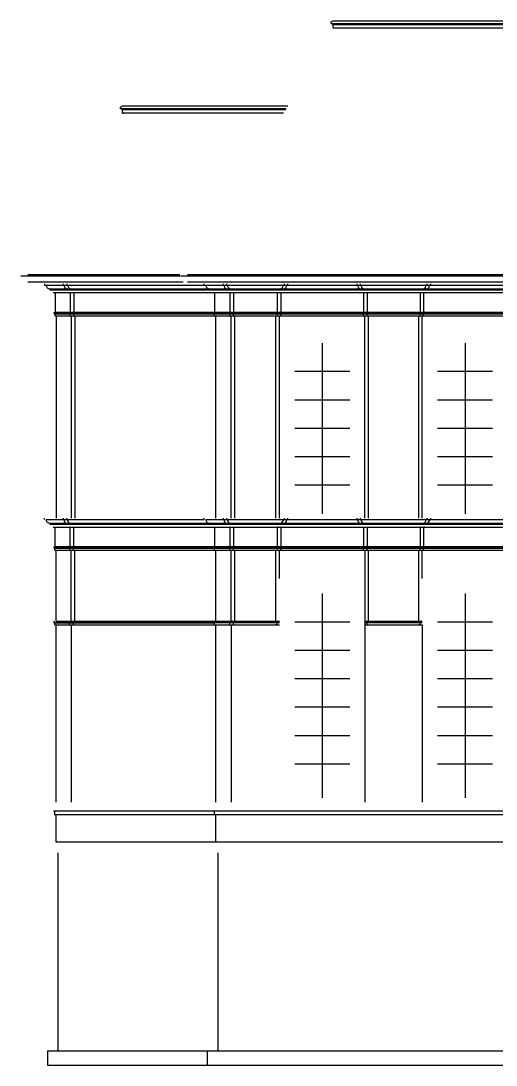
# Model space of a CAD drawing. Header units: metres. Extents: x 16221 to 17717, y -106 to 576.
# Drawn here: x 16221 to 16489, y -106 to 482 of the extents above; entities that cross this region are included whole.
import ezdxf

# ---------------------------------------------------------------- set-up
doc = ezdxf.new("R2010")
doc.units = ezdxf.units.M

msp = doc.modelspace()

# ---------------------------------------------------------------- linework, layer by layer
for p, q in [((16395.97, 481.51), (16397.07, 482.06)), ((16396.23, 480.56), (16515.19, 480.56)), ((16397.07, 480.06), (16396.69, 480.06)), ((16397.07, 482.06), (16515.19, 482.06)), ((16397.07, 478.06), (16397.07, 480.06)), ((16397.07, 480.06), (16515.19, 480.06)), ((16397.07, 478.06), (16397.82, 478.06)), ((16397.07, 478.06), (16515.19, 478.06)), ((16277.27, 433.51), (16278.37, 434.06)), ((16370.62, 432.56), (16277.52, 432.56)), ((16278.37, 432.06), (16277.99, 432.06)), ((16371.52, 434.06), (16278.36, 434.06)), ((16369.12, 430.06), (16278.36, 430.06)), ((16370.32, 432.06), (16278.37, 432.06)), ((16278.37, 430.06), (16278.37, 432.06)), ((16278.37, 430.06), (16279.12, 430.06)), ((16310.61, 338.31), (16221.11, 338.31)), ((16310.61, 339.06), (16225.11, 339.06)), ((16496.61, 338.31), (16311.02, 338.31)), ((16501.12, 339.06), (16315.02, 339.06)), ((16312.62, 334.92), (16225.11, 334.92)), ((16234.36, 333.31), (16235.37, 333.31)), ((16234.37, 334.06), (16234.37, 333.31)), ((16235.37, 333.31), (16510.37, 333.31, -12.25)), ((16237.49, 331.18), (16237.49, 330.68)), ((16237.49, 331.18), (16327.49, 331.18)), ((16237.49, 330.68), (16327.49, 330.68)), ((16244.99, 334.06), (16244.99, 333.31)), ((16244.99, 333.31), (16245.49, 333.31)), ((16246.99, 334.06), (16246.99, 333.31)), ((16246.99, 333.31), (16247.49, 333.31)), ((16246.99, 331.18), (16246.99, 330.68)), ((16248.99, 331.18), (16248.99, 330.68)), ((16498.62, 334.92), (16315.02, 334.92)), ((16324.27, 334.06), (16324.27, 333.31)), ((16324.27, 333.31), (16325.27, 333.31)), ((16325.27, 333.31), (16510.37, 333.31)), ((16327.4, 331.18), (16327.4, 330.68)), ((16327.4, 331.18), (16510.14, 331.18)), ((16327.44, 330.68), (16510.14, 330.68)), ((16335.02, 334.06), (16335.02, 333.31)), ((16335.02, 333.31), (16335.52, 333.31)), ((16337.02, 334.06), (16337.02, 333.31)), ((16337.02, 333.31), (16337.52, 333.31)), ((16337.02, 331.18), (16337.02, 330.68)), ((16339.02, 331.18), (16339.02, 330.68)), ((16367.39, 331.18), (16367.39, 330.68)), ((16369.4, 333.31), (16368.9, 333.31)), ((16369.39, 331.18), (16369.39, 330.68)), ((16369.4, 334.06), (16369.4, 333.31)), ((16371.4, 333.31), (16370.9, 333.31)), ((16371.4, 334.06), (16371.4, 333.31)), ((16410.33, 334.06), (16410.33, 333.31)), ((16410.33, 333.31), (16410.83, 333.31)), ((16412.33, 334.06), (16412.33, 333.31)), ((16412.33, 333.31), (16412.83, 333.31)), ((16412.34, 331.18), (16412.34, 330.68)), ((16414.34, 331.18), (16414.34, 330.68)), ((16447.89, 331.18), (16447.89, 330.68)), ((16449.9, 333.31), (16449.4, 333.31)), ((16449.89, 331.18), (16449.89, 330.68)), ((16449.9, 334.06), (16449.9, 333.31)), ((16451.9, 333.31), (16451.4, 333.31)), ((16451.9, 334.06), (16451.9, 333.31)), ((16239.36, 329.06), (16240.37, 329.06)), ((16240.37, 329.06), (16240.37, 318.06)), ((16240.37, 329.06), (16330.37, 329.06)), ((16248.37, 329.06), (16248.87, 329.06)), ((16248.87, 329.06), (16248.87, 318.06)), ((16250.37, 329.06), (16250.87, 329.06)), ((16250.87, 329.06), (16250.87, 318.06)), ((16329.27, 329.06), (16330.27, 329.06)), ((16330.27, 329.06), (16330.27, 318.06)), ((16330.27, 329.06), (16510.14, 329.06)), ((16338.9, 329.06), (16338.9, 318.06)), ((16340.9, 329.06), (16340.9, 318.06)), ((16365.52, 329.06), (16365.52, 318.06)), ((16367.52, 329.06), (16367.52, 318.06)), ((16414.21, 329.06), (16414.21, 318.06)), ((16416.21, 329.06), (16416.21, 318.06)), ((16446.02, 329.06), (16446.02, 318.06)), ((16448.02, 329.06), (16448.02, 318.06)), ((16239.82, 317.78), (16240.36, 318.06)), ((16240.36, 318.06), (16331.12, 318.06)), ((16248.32, 317.78), (16248.87, 318.06)), ((16250.32, 317.78), (16250.87, 318.06)), ((16329.72, 317.78), (16330.27, 318.06)), ((16330.27, 318.06), (16510.13, 318.06)), ((16338.35, 317.78), (16338.9, 318.06)), ((16340.35, 317.78), (16340.9, 318.06)), ((16366.07, 317.78), (16365.52, 318.06)), ((16368.07, 317.78), (16367.52, 318.06)), ((16413.66, 317.78), (16414.21, 318.06)), ((16415.66, 317.78), (16416.21, 318.06)), ((16446.57, 317.78), (16446.02, 318.06)), ((16448.57, 317.78), (16448.02, 318.06)), ((16239.93, 317.31), (16331.12, 317.31)), ((16240.18, 317.06, 0.41), (16240.37, 317.06, 0.41)), ((16240.18, 317.06, 0.34), (16331.12, 317.06, -1.13)), ((16240.36, 316.06), (16331.12, 316.06)), ((16240.37, 316.06), (16240.37, 317.06)), ((16240.37, 316.06), (16241.11, 316.06)), ((16241.11, 202.06), (16241.11, 316.06)), ((16248.87, 317.06), (16248.68, 317.06)), ((16248.87, 316.06), (16248.87, 317.06)), ((16248.87, 316.06), (16249.62, 316.06)), ((16249.62, 202.06), (16249.62, 316.06)), ((16250.87, 317.06), (16250.68, 317.06)), ((16250.87, 316.06), (16250.87, 317.06)), ((16250.87, 316.06), (16251.62, 316.06)), ((16251.62, 202.06), (16251.62, 316.06)), ((16329.85, 317.31, 0.41), (16510.13, 317.31, 0.41)), ((16330.08, 317.06, 0.41), (16510.13, 317.06, 0.41)), ((16330.27, 316.06), (16330.27, 317.06)), ((16330.27, 316.06, 0.41), (16510.13, 316.06, 0.41)), ((16331.02, 202.06), (16331.02, 316.06)), ((16338.9, 316.06), (16338.9, 317.06)), ((16339.65, 202.06), (16339.65, 316.06)), ((16340.9, 316.06), (16340.9, 317.06)), ((16341.65, 202.06), (16341.65, 316.06)), ((16364.77, 202.06), (16364.77, 316.06)), ((16365.52, 316.06), (16365.52, 317.06)), ((16366.77, 202.06), (16366.77, 316.06)), ((16367.52, 316.06), (16367.52, 317.06)), ((16414.21, 316.06), (16414.21, 317.06)), ((16414.96, 202.06), (16414.96, 316.06)), ((16416.21, 316.06), (16416.21, 317.06)), ((16416.96, 202.06), (16416.96, 316.06)), ((16445.27, 202.06), (16445.27, 316.06)), ((16446.02, 316.06), (16446.02, 317.06)), ((16447.27, 202.06), (16447.27, 316.06)), ((16448.02, 316.06), (16448.02, 317.06)), ((16390.86, 300.56), (16390.86, 204.56)), ((16471.36, 300.56), (16471.36, 204.56)), ((16406.36, 284.56), (16375.36, 284.56)), ((16486.86, 284.56), (16455.86, 284.56)), ((16406.36, 268.56), (16375.36, 268.56)), ((16486.86, 268.56), (16455.86, 268.56)), ((16406.36, 252.56), (16375.36, 252.56)), ((16486.86, 252.56), (16455.86, 252.56)), ((16406.36, 236.56), (16375.36, 236.56)), ((16486.86, 236.56), (16455.86, 236.56)), ((16406.36, 220.56), (16375.36, 220.56)), ((16486.86, 220.56), (16455.86, 220.56)), ((16234.27, 202.06), (16234.27, 201.31)), ((16235.27, 201.31), (16324.31, 201.31)), ((16244.89, 202.06), (16244.89, 201.31)), ((16244.89, 201.31), (16245.39, 201.31)), ((16246.89, 202.06), (16246.89, 201.31)), ((16246.89, 201.31), (16247.39, 201.31)), ((16324.27, 202.06), (16324.27, 201.31)), ((16325.27, 201.31), (16510.37, 201.31)), ((16335.02, 202.06), (16335.02, 201.31)), ((16335.02, 201.31), (16335.52, 201.31)), ((16337.02, 202.06), (16337.02, 201.31)), ((16337.02, 201.31), (16337.52, 201.31)), ((16369.39, 202.06), (16369.39, 201.31)), ((16371.39, 202.06), (16371.39, 201.31)), ((16410.33, 202.06), (16410.33, 201.31)), ((16412.33, 202.06), (16412.33, 201.31)), ((16449.89, 202.06), (16449.89, 201.31)), ((16451.89, 202.06), (16451.89, 201.31)), ((16237.4, 199.18), (16237.4, 198.68)), ((16237.4, 199.18), (16513.48, 199.18)), ((16237.4, 198.68), (16513.49, 198.68)), ((16239.27, 197.06), (16240.27, 197.06)), ((16240.27, 197.06), (16240.27, 186.06)), ((16240.27, 197.06), (16329.27, 197.06)), ((16246.9, 199.18), (16246.9, 198.68)), ((16248.27, 197.06), (16248.77, 197.06)), ((16248.77, 197.06), (16248.77, 186.06)), ((16248.9, 199.18), (16248.9, 198.68)), ((16250.27, 197.06), (16250.77, 197.06)), ((16250.77, 197.06), (16250.77, 186.06)), ((16327.4, 199.18), (16327.4, 198.68)), ((16329.27, 197.06), (16330.27, 197.06)), ((16330.27, 197.06), (16330.27, 186.06)), ((16330.27, 197.06), (16515.37, 197.06)), ((16337.02, 199.18), (16337.02, 198.68)), ((16338.4, 197.06), (16338.9, 197.06)), ((16338.9, 197.06), (16338.9, 186.06)), ((16339.02, 199.18), (16339.02, 198.68)), ((16340.4, 197.06), (16340.9, 197.06)), ((16340.9, 197.06), (16340.9, 186.06)), ((16365.52, 197.06), (16365.52, 186.06)), ((16366.02, 197.06), (16365.52, 197.06)), ((16367.39, 199.18), (16367.39, 198.68)), ((16367.52, 197.06), (16367.52, 186.06)), ((16368.02, 197.06), (16367.52, 197.06)), ((16369.39, 199.18), (16369.39, 198.68)), ((16412.34, 199.18), (16412.34, 198.68)), ((16413.71, 197.06), (16414.21, 197.06)), ((16414.21, 197.06), (16414.21, 186.06)), ((16414.34, 199.18), (16414.34, 198.68)), ((16415.71, 197.06), (16416.21, 197.06)), ((16416.21, 197.06), (16416.21, 186.06)), ((16446.02, 197.06), (16446.02, 186.06)), ((16446.52, 197.06), (16446.02, 197.06)), ((16447.89, 199.18), (16447.89, 198.68)), ((16448.02, 197.06), (16448.02, 186.06)), ((16448.52, 197.06), (16448.02, 197.06)), ((16449.89, 199.18), (16449.89, 198.68)), ((16239.72, 185.78), (16240.27, 186.06)), ((16239.83, 185.31), (16515.93, 185.31)), ((16240.08, 185.06, 0.34), (16330.08, 185.06, -1.12)), ((16240.27, 186.06), (16516.37, 186.06)), ((16240.27, 184.06), (16240.27, 185.06)), ((16240.27, 184.06), (16517.12, 184.06)), ((16241.02, 144.06), (16241.02, 184.06)), ((16248.22, 185.78), (16248.77, 186.06)), ((16248.77, 185.06), (16248.58, 185.06)), ((16248.77, 184.06), (16248.77, 185.06)), ((16248.77, 184.06), (16249.52, 184.06)), ((16249.52, 144.06), (16249.52, 184.06)), ((16250.22, 185.78), (16250.77, 186.06)), ((16250.77, 185.06), (16250.58, 185.06)), ((16250.77, 184.06), (16250.77, 185.06)), ((16250.77, 184.06), (16251.52, 184.06)), ((16251.52, 144.06), (16251.52, 184.06)), ((16329.72, 185.78), (16330.27, 186.06)), ((16330.08, 185.06, 0.34), (16516.18, 185.06, -2.67)), ((16330.27, 184.06), (16330.27, 185.06)), ((16331.02, 144.06), (16331.02, 184.06)), ((16338.35, 185.78), (16338.9, 186.06)), ((16338.9, 185.06), (16338.71, 185.06)), ((16338.9, 184.06), (16338.9, 185.06)), ((16338.9, 184.06), (16339.65, 184.06)), ((16339.65, 144.06), (16339.65, 184.06)), ((16340.35, 185.78), (16340.9, 186.06)), ((16340.9, 185.06), (16340.71, 185.06)), ((16340.9, 184.06), (16340.9, 185.06)), ((16340.9, 184.06), (16341.65, 184.06)), ((16341.65, 144.06), (16341.65, 184.06)), ((16364.77, 144.06), (16364.77, 184.06)), ((16366.07, 185.78), (16365.52, 186.06)), ((16365.52, 184.06), (16365.52, 185.06)), ((16366.77, 168.15), (16366.77, 184.06)), ((16368.07, 185.78), (16367.52, 186.06)), ((16367.52, 184.06), (16367.52, 185.06)), ((16413.66, 185.78), (16414.21, 186.06)), ((16414.21, 184.06), (16414.21, 185.06)), ((16414.96, 184.06), (16414.96, 42.06)), ((16415.66, 185.78), (16416.21, 186.06)), ((16416.21, 184.06), (16416.21, 185.06)), ((16416.96, 144.06), (16416.96, 184.06)), ((16445.27, 144.06), (16445.27, 184.06)), ((16446.57, 185.78), (16446.02, 186.06)), ((16446.02, 184.06), (16446.02, 185.06)), ((16447.27, 168.15), (16447.27, 184.06)), ((16448.57, 185.78), (16448.02, 186.06)), ((16448.02, 184.06), (16448.02, 185.06)), ((16390.86, 159.56), (16390.86, 44.56)), ((16471.36, 159.56), (16471.36, 44.56)), ((16239.72, 143.78), (16240.27, 144.06)), ((16239.83, 143.31), (16366.77, 143.31)), ((16240.27, 143.06), (16240.08, 143.06)), ((16240.08, 143.06, 0.34), (16330.08, 143.06, -1.12)), ((16240.27, 142.06), (16240.27, 143.06)), ((16240.27, 142.06), (16366.77, 142.06)), ((16241.02, 144.06), (16366.77, 144.06)), ((16241.02, 42.06), (16241.02, 142.06)), ((16248.22, 143.78), (16248.77, 144.06)), ((16248.77, 143.06), (16248.58, 143.06)), ((16248.77, 142.06), (16248.77, 143.06)), ((16249.52, 142.06), (16249.52, 42.06)), ((16250.22, 143.78), (16250.77, 144.06)), ((16250.77, 143.06), (16250.58, 143.06)), ((16250.77, 142.06), (16250.77, 143.06)), ((16250.77, 142.06), (16251.52, 142.06)), ((16329.72, 143.78), (16330.27, 144.06)), ((16330.27, 143.06), (16330.08, 143.06)), ((16330.27, 142.06), (16330.27, 143.06)), ((16331.02, 42.06), (16331.02, 142.06)), ((16338.35, 143.78), (16338.9, 144.06)), ((16338.9, 143.06), (16338.71, 143.06)), ((16338.9, 142.06), (16338.9, 143.06)), ((16339.65, 142.06), (16339.65, 42.06)), ((16340.35, 143.78), (16340.9, 144.06)), ((16340.9, 143.06), (16340.71, 143.06)), ((16340.9, 142.06), (16340.9, 143.06)), ((16340.9, 142.06), (16341.65, 142.06)), ((16365.52, 142.06), (16364.77, 142.06)), ((16366.07, 143.78), (16365.52, 144.06)), ((16365.52, 142.06), (16365.52, 143.06)), ((16365.52, 143.06), (16365.71, 143.06)), ((16406.36, 143.56), (16375.36, 143.56)), ((16414.96, 144.06), (16447.27, 144.06)), ((16414.96, 143.31), (16447.27, 143.31)), ((16414.96, 142.06), (16447.27, 142.06)), ((16415.66, 143.78), (16416.21, 144.06)), ((16416.21, 143.06), (16416.02, 143.06)), ((16416.21, 142.06), (16416.21, 143.06)), ((16416.21, 142.06), (16416.96, 142.06)), ((16446.02, 142.06), (16445.27, 142.06)), ((16446.56, 143.78), (16446.02, 144.06)), ((16446.02, 143.06), (16446.21, 143.06)), ((16446.02, 142.06), (16446.02, 143.06)), ((16447.27, 142.06), (16447.27, 42.06)), ((16486.86, 143.56), (16455.86, 143.56)), ((16406.36, 127.56), (16375.36, 127.56)), ((16486.86, 127.56), (16455.86, 127.56)), ((16406.36, 111.56), (16375.36, 111.56)), ((16486.86, 111.56), (16455.86, 111.56)), ((16406.36, 95.56), (16375.36, 95.56)), ((16486.86, 95.56), (16455.86, 95.56)), ((16406.36, 79.56), (16375.36, 79.56)), ((16486.86, 79.56), (16455.86, 79.56)), ((16406.36, 63.56), (16375.36, 63.56)), ((16486.86, 63.56), (16455.86, 63.56)), ((16516.08, 37.06), (16239.52, 37.06)), ((16239.98, 37.06), (16239.98, 35.06)), ((16329.98, 37.06), (16329.98, 35.06)), ((16517.11, 35.06), (16239.98, 35.06)), ((16241.02, 19.56), (16241.02, 35.06)), ((16331.02, 19.56), (16331.02, 35.06)), ((16518.15, 19.56), (16241.02, 19.56)), ((16242.02, 13.55), (16242.02, -97.95)), ((16332.02, 13.56), (16332.02, -97.94)), ((16236.02, -97.94), (17702.11, -97.94)), ((16236.02, -97.95), (16236.02, -105.95)), ((16326.02, -97.94), (16326.02, -105.94)), ((16236.02, -105.94), (17702.11, -105.94))]:
    msp.add_line(p, q)
for centre, radius, start, end in [((16396.19, 481.06, -0.34), 0.5, 116.01305, 269.99994), ((16396.19, 480.06, -0.34), 0.5, 359.99994, 89.99994), ((16277.49, 433.06, -0.34), 0.5, 116.01305, 269.99994), ((16277.49, 432.06, -0.34), 0.5, 359.99994, 89.99994), ((16237.49, 333.31, -0.34), 2.12, 179.99994, 269.99997), ((16247.55, 333.17, 2.31), 2.07, 176.24461, 254.2842), ((16249.55, 333.17, 2.31), 2.07, 176.24461, 254.2842), ((16327.4, 333.31, -0.34), 2.12, 179.99994, 269.99997), ((16337.58, 333.17, 2.31), 2.07, 176.24454, 254.28414), ((16339.58, 333.17, 2.31), 2.07, 176.24454, 254.28414), ((16366.83, 333.17, 2.31), 2.07, 285.71586, 3.75546), ((16368.83, 333.17, 2.31), 2.07, 285.71586, 3.75546), ((16412.9, 333.17, 2.31), 2.07, 176.24454, 254.28414), ((16414.9, 333.17, 2.31), 2.07, 176.24454, 254.28414), ((16447.33, 333.17, 2.31), 2.07, 285.71586, 3.75546), ((16449.33, 333.17, 2.31), 2.07, 285.71586, 3.75546), ((16239.93, 317.56, 0.41), 0.25, 116.01305, 269.99994), ((16248.43, 317.56, 2.31), 0.25, 116.01311, 270), ((16250.43, 317.56, 2.31), 0.25, 116.01311, 270), ((16329.83, 317.56, 0.41), 0.25, 116.01305, 269.99994), ((16338.46, 317.56, 2.31), 0.25, 116.01305, 269.99994), ((16340.46, 317.56, 2.31), 0.25, 116.01305, 269.99994), ((16365.96, 317.56, 2.31), 0.25, 270.00006, 63.98695), ((16367.96, 317.56, 2.31), 0.25, 270.00006, 63.98695), ((16413.77, 317.56, 2.31), 0.25, 116.01305, 269.99994), ((16415.77, 317.56, 2.31), 0.25, 116.01305, 269.99994), ((16446.46, 317.56, 2.31), 0.25, 270.00006, 63.98695), ((16448.46, 317.56, 2.31), 0.25, 270.00006, 63.98695), ((16239.93, 317.06, 0.41), 0.25, 359.99994, 89.99994), ((16248.43, 317.06, 2.31), 0.25, 0, 90), ((16250.43, 317.06, 2.31), 0.25, 0, 90), ((16329.83, 317.06, 0.41), 0.25, 359.99994, 89.99994), ((16338.46, 317.06, 2.31), 0.25, 359.99994, 89.99994), ((16340.46, 317.06, 2.31), 0.25, 359.99994, 89.99994), ((16365.96, 317.06, 2.31), 0.25, 90.00006, 180.00006), ((16367.96, 317.06, 2.31), 0.25, 90.00006, 180.00006), ((16413.77, 317.06, 2.31), 0.25, 359.99994, 89.99994), ((16415.77, 317.06, 2.31), 0.25, 359.99994, 89.99994), ((16446.46, 317.06, 2.31), 0.25, 90.00006, 180.00006), ((16448.46, 317.06, 2.31), 0.25, 90.00006, 180.00006), ((16237.4, 201.31, 0.34), 2.12, 179.99994, 269.99997), ((16247.46, 201.17, 2.18), 2.07, 176.24461, 254.2842), ((16249.46, 201.17, 2.18), 2.07, 176.24461, 254.2842), ((16327.4, 201.31, 0.34), 2.12, 179.99994, 269.99997), ((16337.58, 201.17, 2.18), 2.07, 176.24461, 254.2842), ((16339.58, 201.17, 2.18), 2.07, 176.24461, 254.2842), ((16366.83, 201.17, 2.18), 2.07, 285.71586, 3.75546), ((16368.83, 201.17, 2.18), 2.07, 285.71586, 3.75546), ((16412.9, 201.17, 2.18), 2.07, 176.24454, 254.28414), ((16414.9, 201.17, 2.18), 2.07, 176.24454, 254.28414), ((16447.33, 201.17, 2.18), 2.07, 285.71586, 3.75546), ((16449.33, 201.17, 2.18), 2.07, 285.71586, 3.75546), ((16239.83, 185.56, 0.34), 0.25, 116.01305, 269.99994), ((16239.83, 185.06, 0.34), 0.25, 359.99994, 89.99994), ((16248.33, 185.56, 2.18), 0.25, 116.01311, 270), ((16248.33, 185.06, 2.18), 0.25, 0, 90), ((16250.33, 185.56, 2.18), 0.25, 116.01311, 270), ((16250.33, 185.06, 2.18), 0.25, 0, 90), ((16329.83, 185.56, 0.34), 0.25, 116.01305, 269.99994), ((16329.83, 185.06, 0.34), 0.25, 359.99994, 89.99994), ((16338.46, 185.56, 2.18), 0.25, 116.01311, 270), ((16338.46, 185.06, 2.18), 0.25, 0, 90), ((16340.46, 185.56, 2.18), 0.25, 116.01311, 270), ((16340.46, 185.06, 2.18), 0.25, 0, 90), ((16365.96, 185.06, 2.18), 0.25, 90.00006, 180.00006), ((16365.96, 185.56, 2.18), 0.25, 270.00006, 63.98695), ((16367.96, 185.06, 2.18), 0.25, 90.00006, 180.00006), ((16367.96, 185.56, 2.18), 0.25, 270.00006, 63.98695), ((16413.77, 185.56, 2.18), 0.25, 116.01305, 269.99994), ((16413.77, 185.06, 2.18), 0.25, 359.99994, 89.99994), ((16415.77, 185.56, 2.18), 0.25, 116.01305, 269.99994), ((16415.77, 185.06, 2.18), 0.25, 359.99994, 89.99994), ((16446.46, 185.06, 2.18), 0.25, 90.00006, 180.00006), ((16446.46, 185.56, 2.18), 0.25, 270.00006, 63.98695), ((16448.46, 185.06, 2.18), 0.25, 90.00006, 180.00006), ((16448.46, 185.56, 2.18), 0.25, 270.00006, 63.98695), ((16239.83, 143.56, 0.75), 0.25, 116.01305, 269.99994), ((16239.83, 143.06, 0.75), 0.25, 359.99994, 89.99994), ((16248.33, 143.56, -0.34), 0.25, 116.01311, 270), ((16248.33, 143.06, -0.34), 0.25, 0, 90), ((16250.33, 143.56, -0.34), 0.25, 116.01311, 270), ((16250.33, 143.06, -0.34), 0.25, 0, 90), ((16329.83, 143.56, 0.75), 0.25, 116.01305, 269.99994), ((16329.83, 143.06, 0.75), 0.25, 359.99994, 89.99994), ((16338.46, 143.56, -0.34), 0.25, 116.01311, 270), ((16338.46, 143.06, -0.34), 0.25, 0, 90), ((16340.46, 143.56, -0.34), 0.25, 116.01311, 270), ((16340.46, 143.06, -0.34), 0.25, 0, 90), ((16365.96, 143.06, -0.34), 0.25, 90.00006, 180.00006), ((16365.96, 143.56, -0.34), 0.25, 270.00006, 63.98695), ((16415.77, 143.56, -0.34), 0.25, 116.01305, 269.99994), ((16415.77, 143.06, -0.34), 0.25, 359.99994, 89.99994), ((16446.46, 143.06, -0.34), 0.25, 90.00006, 180.00006), ((16446.46, 143.56, -0.34), 0.25, 270.00006, 63.98695)]:
    msp.add_arc(centre, radius, start, end)

doc.saveas('drawing.dxf')
